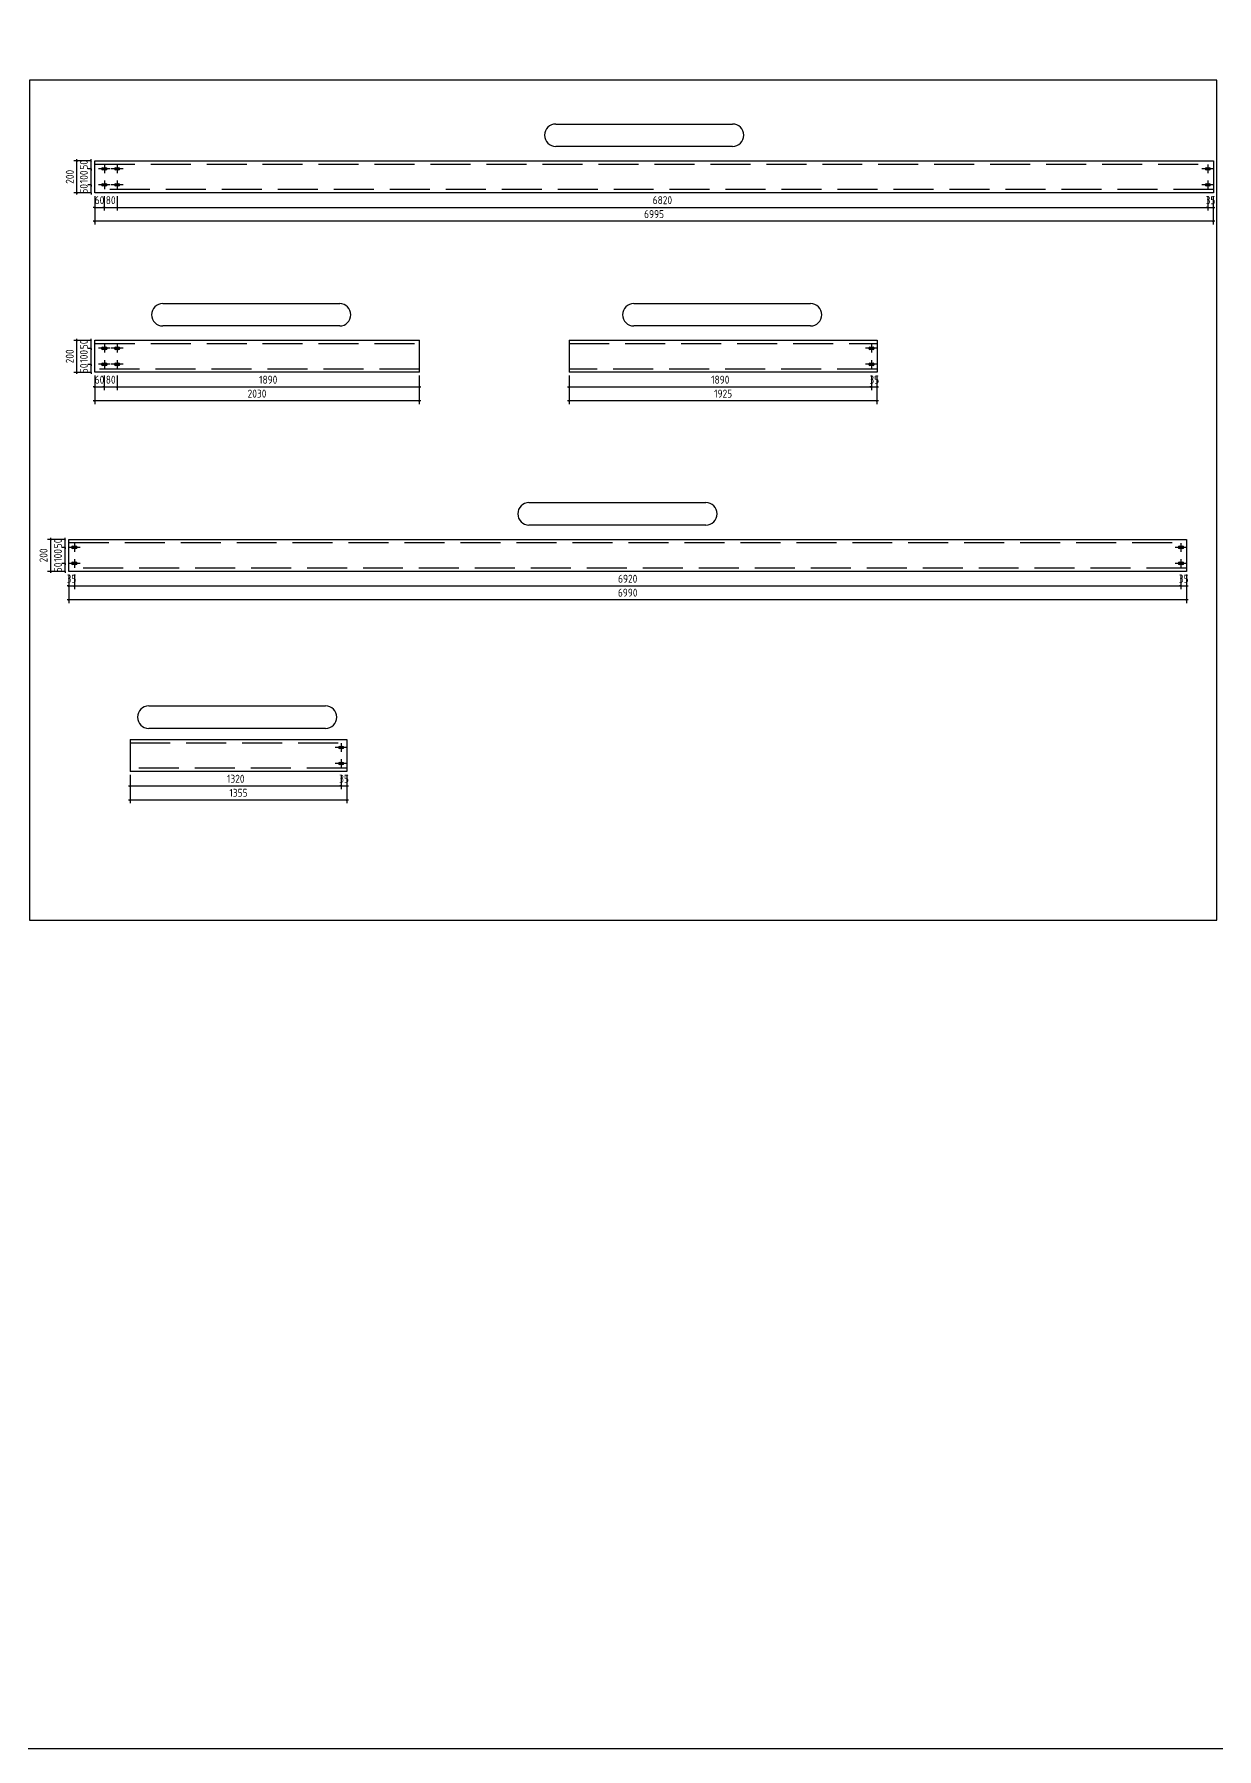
# Model space of a CAD drawing. Extents: x 102162 to 621267, y -39398 to 328893.
# Drawn here: x 391128 to 398523, y 86172 to 96887 of the extents above; entities that cross this region are included whole.
import ezdxf

# ---------------------------------------------------------------- set-up
doc = ezdxf.new("R2010")
doc.units = 0
doc.header["$LTSCALE"] = 1000
doc.header["$MEASUREMENT"] = 0
doc.linetypes.add('DASH', pattern=[0.35, 0.25, -0.1])
doc.styles.get("Standard").update_dxf_attribs({"font": 'gbenor.shx', "bigfont": 'gbcbig.shx'})
doc.dimstyles.get("Standard").update_dxf_attribs({"dimscale": 100, "dimtxt": 3.5, "dimasz": 1, "dimexe": 2.5, "dimexo": 3, "dimgap": 1.5, "dimtad": 1, "dimdec": 0, "dimzin": 0, "dimdsep": 46, "dimtxsty": 'Standard', "dimblk": 'ARCHTICK', "dimcen": 0.09, "dimadec": 0, "dimazin": 0, "dimtfac": 1, "dimtdec": 0, "dimtix": 1, "dimtmove": 2, "dimatfit": 3, "dimfxl": 1, "dimtolj": 1, "dimtzin": 0, "dimarcsym": 0})

# ---------------------------------------------------------------- blocks, each defined once
blk = doc.blocks.new('_ArchTick')
at = {"color": 0, "linetype": 'ByBlock', "const_width": 0.4}
blk.add_lwpolyline([(-0.5, -0.5), (0.5, 0.5)], dxfattribs=at)
blk = doc.blocks.new('*D9410')
at = {"color": 0, "lineweight": -2}
for p, q in [((391506, 95805), (391496, 95805)), ((391506, 95876), (391506, 95785)), ((391506, 95805), (391566, 95805)), ((391566, 95876), (391566, 95785)), ((391566, 95805), (391576, 95805))]:
    blk.add_line(p, q, dxfattribs=at)
at = {"layer": 'Defpoints', "color": 0}
for p in [(391506, 95896), (391566, 95896), (391566, 95805)]:
    blk.add_point(p, dxfattribs=at)
at = {"color": 0, "lineweight": -2, "xscale": 10, "yscale": 10, "zscale": 10}
blk.add_blockref('_ArchTick', (391506, 95805), dxfattribs=at)
at = {"color": 0, "lineweight": -2, "xscale": 10, "yscale": 10, "zscale": 10, "rotation": 180}
blk.add_blockref('_ArchTick', (391566, 95805), dxfattribs=at)
at = {"color": 0, "insert": (391536, 95850), "char_height": 50, "attachment_point": 5}
blk.add_mtext('\\A1;60', dxfattribs=at)
blk = doc.blocks.new('*D9256')
at = {"color": 0, "lineweight": -2}
for p, q in [((391636, 95805), (398476, 95805)), ((391646, 95876), (391646, 95785)), ((398466, 95876), (398466, 95785))]:
    blk.add_line(p, q, dxfattribs=at)
at = {"layer": 'Defpoints', "color": 0}
for p in [(391646, 95896), (398466, 95896), (398466, 95805)]:
    blk.add_point(p, dxfattribs=at)
at = {"color": 0, "lineweight": -2, "xscale": 10, "yscale": 10, "zscale": 10, "rotation": 180}
blk.add_blockref('_ArchTick', (391646, 95805), dxfattribs=at)
at = {"color": 0, "lineweight": -2, "xscale": 10, "yscale": 10, "zscale": 10}
blk.add_blockref('_ArchTick', (398466, 95805), dxfattribs=at)
at = {"color": 0, "insert": (395056, 95850), "char_height": 50, "attachment_point": 5}
blk.add_mtext('\\A1;6820', dxfattribs=at)
blk = doc.blocks.new('*D9411')
at = {"color": 0, "lineweight": -2}
for p, q in [((398466, 95805), (398456, 95805)), ((398466, 95876), (398466, 95785)), ((398466, 95805), (398501, 95805)), ((398501, 95876), (398501, 95785)), ((398501, 95805), (398511, 95805))]:
    blk.add_line(p, q, dxfattribs=at)
at = {"layer": 'Defpoints', "color": 0}
for p in [(398466, 95896), (398501, 95896), (398501, 95805)]:
    blk.add_point(p, dxfattribs=at)
at = {"color": 0, "lineweight": -2, "xscale": 10, "yscale": 10, "zscale": 10}
blk.add_blockref('_ArchTick', (398466, 95805), dxfattribs=at)
at = {"color": 0, "lineweight": -2, "xscale": 10, "yscale": 10, "zscale": 10, "rotation": 180}
blk.add_blockref('_ArchTick', (398501, 95805), dxfattribs=at)
at = {"color": 0, "insert": (398484, 95850), "char_height": 50, "attachment_point": 5}
blk.add_mtext('\\A1;35', dxfattribs=at)
blk = doc.blocks.new('*D9257')
at = {"color": 0, "lineweight": -2}
for p, q in [((391486, 95946), (391463, 95946)), ((391483, 95946), (391483, 95956)), ((391483, 95896), (391483, 95946)), ((391486, 95896), (391463, 95896)), ((391483, 95896), (391483, 95886))]:
    blk.add_line(p, q, dxfattribs=at)
at = {"layer": 'Defpoints', "color": 0}
for p in [(391483, 95946), (391506, 95946), (391506, 95896)]:
    blk.add_point(p, dxfattribs=at)
at = {"color": 0, "lineweight": -2, "xscale": 10, "yscale": 10, "zscale": 10}
for p, rotation in [((391483, 95946), 270), ((391483, 95896), 90)]:
    blk.add_blockref('_ArchTick', p, dxfattribs=dict(at, rotation=rotation))
at = {"color": 0, "insert": (391438, 95921), "char_height": 50, "attachment_point": 5, "rotation": 90}
blk.add_mtext('\\A1;50', dxfattribs=at)
blk = doc.blocks.new('*D9258')
at = {"color": 0, "lineweight": -2}
for p, q in [((391486, 96046), (391463, 96046)), ((391483, 96046), (391483, 96056)), ((391483, 95946), (391483, 96046)), ((391486, 95946), (391463, 95946)), ((391483, 95946), (391483, 95936))]:
    blk.add_line(p, q, dxfattribs=at)
at = {"layer": 'Defpoints', "color": 0}
for p in [(391483, 96046), (391506, 96046), (391506, 95946)]:
    blk.add_point(p, dxfattribs=at)
at = {"color": 0, "lineweight": -2, "xscale": 10, "yscale": 10, "zscale": 10}
for p, rotation in [((391483, 96046), 270), ((391483, 95946), 90)]:
    blk.add_blockref('_ArchTick', p, dxfattribs=dict(at, rotation=rotation))
at = {"color": 0, "insert": (391438, 95996), "char_height": 50, "attachment_point": 5, "rotation": 90}
blk.add_mtext('\\A1;100', dxfattribs=at)
blk = doc.blocks.new('*D9412')
at = {"color": 0, "lineweight": -2}
for p, q in [((391486, 96096), (391463, 96096)), ((391486, 96046), (391463, 96046)), ((391483, 96096), (391483, 96106)), ((391483, 96046), (391483, 96096)), ((391483, 96046), (391483, 96036))]:
    blk.add_line(p, q, dxfattribs=at)
at = {"layer": 'Defpoints', "color": 0}
for p in [(391483, 96096), (391506, 96096), (391506, 96046)]:
    blk.add_point(p, dxfattribs=at)
at = {"color": 0, "lineweight": -2, "xscale": 10, "yscale": 10, "zscale": 10}
for p, rotation in [((391483, 96096), 270), ((391483, 96046), 90)]:
    blk.add_blockref('_ArchTick', p, dxfattribs=dict(at, rotation=rotation))
at = {"color": 0, "insert": (391438, 96071), "char_height": 50, "attachment_point": 5, "rotation": 90}
blk.add_mtext('\\A1;50', dxfattribs=at)
blk = doc.blocks.new('*D9413')
at = {"color": 0, "lineweight": -2}
for p, q in [((391486, 96096), (391375, 96096)), ((391395, 95886), (391395, 96106)), ((391486, 95896), (391375, 95896))]:
    blk.add_line(p, q, dxfattribs=at)
at = {"layer": 'Defpoints', "color": 0}
for p in [(391395, 96096), (391506, 96096), (391506, 95896)]:
    blk.add_point(p, dxfattribs=at)
at = {"color": 0, "lineweight": -2, "xscale": 10, "yscale": 10, "zscale": 10}
for p, rotation in [((391395, 96096), 90), ((391395, 95896), 270)]:
    blk.add_blockref('_ArchTick', p, dxfattribs=dict(at, rotation=rotation))
at = {"color": 0, "insert": (391350, 95996), "char_height": 50, "attachment_point": 5, "rotation": 90}
blk.add_mtext('\\A1;200', dxfattribs=at)
blk = doc.blocks.new('*D9414')
at = {"color": 0, "lineweight": -2}
for p, q in [((391506, 95876), (391506, 95698)), ((398501, 95876), (398501, 95698)), ((398511, 95718), (391496, 95718))]:
    blk.add_line(p, q, dxfattribs=at)
at = {"layer": 'Defpoints', "color": 0}
for p in [(391506, 95896), (398501, 95896), (391506, 95718)]:
    blk.add_point(p, dxfattribs=at)
at = {"color": 0, "lineweight": -2, "xscale": 10, "yscale": 10, "zscale": 10, "rotation": 180}
blk.add_blockref('_ArchTick', (391506, 95718), dxfattribs=at)
at = {"color": 0, "lineweight": -2, "xscale": 10, "yscale": 10, "zscale": 10}
blk.add_blockref('_ArchTick', (398501, 95718), dxfattribs=at)
at = {"color": 0, "insert": (395004, 95763), "char_height": 50, "attachment_point": 5}
blk.add_mtext('\\A1;6995', dxfattribs=at)
blk = doc.blocks.new('*D9259')
at = {"color": 0, "lineweight": -2}
for p, q in [((391566, 95805), (391556, 95805)), ((391566, 95876), (391566, 95785)), ((391566, 95805), (391646, 95805)), ((391646, 95876), (391646, 95785)), ((391646, 95805), (391656, 95805))]:
    blk.add_line(p, q, dxfattribs=at)
at = {"layer": 'Defpoints', "color": 0}
for p in [(391566, 95896), (391646, 95896), (391646, 95805)]:
    blk.add_point(p, dxfattribs=at)
at = {"color": 0, "lineweight": -2, "xscale": 10, "yscale": 10, "zscale": 10}
blk.add_blockref('_ArchTick', (391566, 95805), dxfattribs=at)
at = {"color": 0, "lineweight": -2, "xscale": 10, "yscale": 10, "zscale": 10, "rotation": 180}
blk.add_blockref('_ArchTick', (391646, 95805), dxfattribs=at)
at = {"color": 0, "insert": (391606, 95850), "char_height": 50, "attachment_point": 5}
blk.add_mtext('\\A1;80', dxfattribs=at)
blk = doc.blocks.new('*D9415')
at = {"color": 0, "lineweight": -2}
for p, q in [((391506, 94754), (391506, 94663)), ((391566, 94754), (391566, 94663)), ((391506, 94683), (391496, 94683)), ((391506, 94683), (391566, 94683)), ((391566, 94683), (391576, 94683))]:
    blk.add_line(p, q, dxfattribs=at)
at = {"layer": 'Defpoints', "color": 0}
for p in [(391506, 94774), (391566, 94774), (391566, 94683)]:
    blk.add_point(p, dxfattribs=at)
at = {"color": 0, "lineweight": -2, "xscale": 10, "yscale": 10, "zscale": 10}
blk.add_blockref('_ArchTick', (391506, 94683), dxfattribs=at)
at = {"color": 0, "lineweight": -2, "xscale": 10, "yscale": 10, "zscale": 10, "rotation": 180}
blk.add_blockref('_ArchTick', (391566, 94683), dxfattribs=at)
at = {"color": 0, "insert": (391536, 94728), "char_height": 50, "attachment_point": 5}
blk.add_mtext('\\A1;60', dxfattribs=at)
blk = doc.blocks.new('*D9260')
at = {"color": 0, "lineweight": -2}
for p, q in [((391646, 94754), (391646, 94663)), ((393536, 94754), (393536, 94663)), ((391636, 94683), (393546, 94683))]:
    blk.add_line(p, q, dxfattribs=at)
at = {"layer": 'Defpoints', "color": 0}
for p in [(391646, 94774), (393536, 94774), (393536, 94683)]:
    blk.add_point(p, dxfattribs=at)
at = {"color": 0, "lineweight": -2, "xscale": 10, "yscale": 10, "zscale": 10, "rotation": 180}
blk.add_blockref('_ArchTick', (391646, 94683), dxfattribs=at)
at = {"color": 0, "lineweight": -2, "xscale": 10, "yscale": 10, "zscale": 10}
blk.add_blockref('_ArchTick', (393536, 94683), dxfattribs=at)
at = {"color": 0, "insert": (392591, 94728), "char_height": 50, "attachment_point": 5}
blk.add_mtext('\\A1;1890', dxfattribs=at)
blk = doc.blocks.new('*D9261')
at = {"color": 0, "lineweight": -2}
for p, q in [((391483, 94824), (391483, 94834)), ((391486, 94824), (391463, 94824)), ((391486, 94774), (391463, 94774)), ((391483, 94774), (391483, 94824)), ((391483, 94774), (391483, 94764))]:
    blk.add_line(p, q, dxfattribs=at)
at = {"layer": 'Defpoints', "color": 0}
for p in [(391483, 94824), (391506, 94824), (391506, 94774)]:
    blk.add_point(p, dxfattribs=at)
at = {"color": 0, "lineweight": -2, "xscale": 10, "yscale": 10, "zscale": 10}
for p, rotation in [((391483, 94824), 270), ((391483, 94774), 90)]:
    blk.add_blockref('_ArchTick', p, dxfattribs=dict(at, rotation=rotation))
at = {"color": 0, "insert": (391438, 94799), "char_height": 50, "attachment_point": 5, "rotation": 90}
blk.add_mtext('\\A1;50', dxfattribs=at)
blk = doc.blocks.new('*D9262')
at = {"color": 0, "lineweight": -2}
for p, q in [((391483, 94924), (391483, 94934)), ((391486, 94924), (391463, 94924)), ((391483, 94824), (391483, 94924)), ((391486, 94824), (391463, 94824)), ((391483, 94824), (391483, 94814))]:
    blk.add_line(p, q, dxfattribs=at)
at = {"layer": 'Defpoints', "color": 0}
for p in [(391483, 94924), (391506, 94924), (391506, 94824)]:
    blk.add_point(p, dxfattribs=at)
at = {"color": 0, "lineweight": -2, "xscale": 10, "yscale": 10, "zscale": 10}
for p, rotation in [((391483, 94924), 270), ((391483, 94824), 90)]:
    blk.add_blockref('_ArchTick', p, dxfattribs=dict(at, rotation=rotation))
at = {"color": 0, "insert": (391438, 94874), "char_height": 50, "attachment_point": 5, "rotation": 90}
blk.add_mtext('\\A1;100', dxfattribs=at)
blk = doc.blocks.new('*D9416')
at = {"color": 0, "lineweight": -2}
for p, q in [((391486, 94974), (391463, 94974)), ((391483, 94974), (391483, 94984)), ((391483, 94924), (391483, 94974)), ((391486, 94924), (391463, 94924)), ((391483, 94924), (391483, 94914))]:
    blk.add_line(p, q, dxfattribs=at)
at = {"layer": 'Defpoints', "color": 0}
for p in [(391483, 94974), (391506, 94974), (391506, 94924)]:
    blk.add_point(p, dxfattribs=at)
at = {"color": 0, "lineweight": -2, "xscale": 10, "yscale": 10, "zscale": 10}
for p, rotation in [((391483, 94974), 270), ((391483, 94924), 90)]:
    blk.add_blockref('_ArchTick', p, dxfattribs=dict(at, rotation=rotation))
at = {"color": 0, "insert": (391438, 94949), "char_height": 50, "attachment_point": 5, "rotation": 90}
blk.add_mtext('\\A1;50', dxfattribs=at)
blk = doc.blocks.new('*D9417')
at = {"color": 0, "lineweight": -2}
for p, q in [((391486, 94974), (391375, 94974)), ((391395, 94764), (391395, 94984)), ((391486, 94774), (391375, 94774))]:
    blk.add_line(p, q, dxfattribs=at)
at = {"layer": 'Defpoints', "color": 0}
for p in [(391395, 94974), (391506, 94974), (391506, 94774)]:
    blk.add_point(p, dxfattribs=at)
at = {"color": 0, "lineweight": -2, "xscale": 10, "yscale": 10, "zscale": 10}
for p, rotation in [((391395, 94974), 90), ((391395, 94774), 270)]:
    blk.add_blockref('_ArchTick', p, dxfattribs=dict(at, rotation=rotation))
at = {"color": 0, "insert": (391350, 94874), "char_height": 50, "attachment_point": 5, "rotation": 90}
blk.add_mtext('\\A1;200', dxfattribs=at)
blk = doc.blocks.new('*D9263')
at = {"color": 0, "lineweight": -2}
for p, q in [((391506, 94754), (391506, 94576)), ((393536, 94754), (393536, 94576)), ((393546, 94596), (391496, 94596))]:
    blk.add_line(p, q, dxfattribs=at)
at = {"layer": 'Defpoints', "color": 0}
for p in [(391506, 94774), (393536, 94774), (391506, 94596)]:
    blk.add_point(p, dxfattribs=at)
at = {"color": 0, "lineweight": -2, "xscale": 10, "yscale": 10, "zscale": 10, "rotation": 180}
blk.add_blockref('_ArchTick', (391506, 94596), dxfattribs=at)
at = {"color": 0, "lineweight": -2, "xscale": 10, "yscale": 10, "zscale": 10}
blk.add_blockref('_ArchTick', (393536, 94596), dxfattribs=at)
at = {"color": 0, "insert": (392521, 94641), "char_height": 50, "attachment_point": 5}
blk.add_mtext('\\A1;2030', dxfattribs=at)
blk = doc.blocks.new('*D9264')
at = {"color": 0, "lineweight": -2}
for p, q in [((391566, 94754), (391566, 94663)), ((391646, 94754), (391646, 94663)), ((391566, 94683), (391556, 94683)), ((391566, 94683), (391646, 94683)), ((391646, 94683), (391656, 94683))]:
    blk.add_line(p, q, dxfattribs=at)
at = {"layer": 'Defpoints', "color": 0}
for p in [(391566, 94774), (391646, 94774), (391646, 94683)]:
    blk.add_point(p, dxfattribs=at)
at = {"color": 0, "lineweight": -2, "xscale": 10, "yscale": 10, "zscale": 10}
blk.add_blockref('_ArchTick', (391566, 94683), dxfattribs=at)
at = {"color": 0, "lineweight": -2, "xscale": 10, "yscale": 10, "zscale": 10, "rotation": 180}
blk.add_blockref('_ArchTick', (391646, 94683), dxfattribs=at)
at = {"color": 0, "insert": (391606, 94728), "char_height": 50, "attachment_point": 5}
blk.add_mtext('\\A1;80', dxfattribs=at)
blk = doc.blocks.new('*D9418')
at = {"color": 0, "lineweight": -2}
for p, q in [((396363, 94754), (396363, 94663)), ((396398, 94754), (396398, 94663)), ((396363, 94683), (396353, 94683)), ((396363, 94683), (396398, 94683)), ((396398, 94683), (396408, 94683))]:
    blk.add_line(p, q, dxfattribs=at)
at = {"layer": 'Defpoints', "color": 0}
for p in [(396363, 94774), (396398, 94774), (396398, 94683)]:
    blk.add_point(p, dxfattribs=at)
at = {"color": 0, "lineweight": -2, "xscale": 10, "yscale": 10, "zscale": 10}
blk.add_blockref('_ArchTick', (396363, 94683), dxfattribs=at)
at = {"color": 0, "lineweight": -2, "xscale": 10, "yscale": 10, "zscale": 10, "rotation": 180}
blk.add_blockref('_ArchTick', (396398, 94683), dxfattribs=at)
at = {"color": 0, "insert": (396381, 94728), "char_height": 50, "attachment_point": 5}
blk.add_mtext('\\A1;35', dxfattribs=at)
blk = doc.blocks.new('*D9265')
at = {"color": 0, "lineweight": -2}
for p, q in [((394473, 94754), (394473, 94663)), ((396363, 94754), (396363, 94663)), ((394463, 94683), (396373, 94683))]:
    blk.add_line(p, q, dxfattribs=at)
at = {"layer": 'Defpoints', "color": 0}
for p in [(394473, 94774), (396363, 94774), (396363, 94683)]:
    blk.add_point(p, dxfattribs=at)
at = {"color": 0, "lineweight": -2, "xscale": 10, "yscale": 10, "zscale": 10, "rotation": 180}
blk.add_blockref('_ArchTick', (394473, 94683), dxfattribs=at)
at = {"color": 0, "lineweight": -2, "xscale": 10, "yscale": 10, "zscale": 10}
blk.add_blockref('_ArchTick', (396363, 94683), dxfattribs=at)
at = {"color": 0, "insert": (395418, 94728), "char_height": 50, "attachment_point": 5}
blk.add_mtext('\\A1;1890', dxfattribs=at)
blk = doc.blocks.new('*D9266')
at = {"color": 0, "lineweight": -2}
for p, q in [((394473, 94754), (394473, 94576)), ((396398, 94754), (396398, 94576)), ((396408, 94596), (394463, 94596))]:
    blk.add_line(p, q, dxfattribs=at)
at = {"layer": 'Defpoints', "color": 0}
for p in [(394473, 94774), (396398, 94774), (394473, 94596)]:
    blk.add_point(p, dxfattribs=at)
at = {"color": 0, "lineweight": -2, "xscale": 10, "yscale": 10, "zscale": 10, "rotation": 180}
blk.add_blockref('_ArchTick', (394473, 94596), dxfattribs=at)
at = {"color": 0, "lineweight": -2, "xscale": 10, "yscale": 10, "zscale": 10}
blk.add_blockref('_ArchTick', (396398, 94596), dxfattribs=at)
at = {"color": 0, "insert": (395436, 94641), "char_height": 50, "attachment_point": 5}
blk.add_mtext('\\A1;1925', dxfattribs=at)
blk = doc.blocks.new('*D9419')
at = {"color": 0, "lineweight": -2}
for p, q in [((391344, 93439), (391334, 93439)), ((391344, 93510), (391344, 93419)), ((391344, 93439), (391379, 93439)), ((391379, 93510), (391379, 93419)), ((391379, 93439), (391389, 93439))]:
    blk.add_line(p, q, dxfattribs=at)
at = {"layer": 'Defpoints', "color": 0}
for p in [(391344, 93530), (391379, 93530), (391379, 93439)]:
    blk.add_point(p, dxfattribs=at)
at = {"color": 0, "lineweight": -2, "xscale": 10, "yscale": 10, "zscale": 10}
blk.add_blockref('_ArchTick', (391344, 93439), dxfattribs=at)
at = {"color": 0, "lineweight": -2, "xscale": 10, "yscale": 10, "zscale": 10, "rotation": 180}
blk.add_blockref('_ArchTick', (391379, 93439), dxfattribs=at)
at = {"color": 0, "insert": (391361, 93484), "char_height": 50, "attachment_point": 5}
blk.add_mtext('\\A1;35', dxfattribs=at)
blk = doc.blocks.new('*D9267')
at = {"color": 0, "lineweight": -2}
for p, q in [((391369, 93439), (398309, 93439)), ((391379, 93510), (391379, 93419)), ((398299, 93510), (398299, 93419))]:
    blk.add_line(p, q, dxfattribs=at)
at = {"layer": 'Defpoints', "color": 0}
for p in [(391379, 93530), (398299, 93530), (398299, 93439)]:
    blk.add_point(p, dxfattribs=at)
at = {"color": 0, "lineweight": -2, "xscale": 10, "yscale": 10, "zscale": 10, "rotation": 180}
blk.add_blockref('_ArchTick', (391379, 93439), dxfattribs=at)
at = {"color": 0, "lineweight": -2, "xscale": 10, "yscale": 10, "zscale": 10}
blk.add_blockref('_ArchTick', (398299, 93439), dxfattribs=at)
at = {"color": 0, "insert": (394839, 93484), "char_height": 50, "attachment_point": 5}
blk.add_mtext('\\A1;6920', dxfattribs=at)
blk = doc.blocks.new('*D9420')
at = {"color": 0, "lineweight": -2}
for p, q in [((398299, 93439), (398289, 93439)), ((398299, 93510), (398299, 93419)), ((398299, 93439), (398334, 93439)), ((398334, 93510), (398334, 93419)), ((398334, 93439), (398344, 93439))]:
    blk.add_line(p, q, dxfattribs=at)
at = {"layer": 'Defpoints', "color": 0}
for p in [(398299, 93530), (398334, 93530), (398334, 93439)]:
    blk.add_point(p, dxfattribs=at)
at = {"color": 0, "lineweight": -2, "xscale": 10, "yscale": 10, "zscale": 10}
blk.add_blockref('_ArchTick', (398299, 93439), dxfattribs=at)
at = {"color": 0, "lineweight": -2, "xscale": 10, "yscale": 10, "zscale": 10, "rotation": 180}
blk.add_blockref('_ArchTick', (398334, 93439), dxfattribs=at)
at = {"color": 0, "insert": (398316, 93484), "char_height": 50, "attachment_point": 5}
blk.add_mtext('\\A1;35', dxfattribs=at)
blk = doc.blocks.new('*D9268')
at = {"color": 0, "lineweight": -2}
for p, q in [((391324, 93580), (391301, 93580)), ((391321, 93580), (391321, 93590)), ((391321, 93530), (391321, 93580)), ((391324, 93530), (391301, 93530)), ((391321, 93530), (391321, 93520))]:
    blk.add_line(p, q, dxfattribs=at)
at = {"layer": 'Defpoints', "color": 0}
for p in [(391321, 93580), (391344, 93580), (391344, 93530)]:
    blk.add_point(p, dxfattribs=at)
at = {"color": 0, "lineweight": -2, "xscale": 10, "yscale": 10, "zscale": 10}
for p, rotation in [((391321, 93580), 270), ((391321, 93530), 90)]:
    blk.add_blockref('_ArchTick', p, dxfattribs=dict(at, rotation=rotation))
at = {"color": 0, "insert": (391276, 93555), "char_height": 50, "attachment_point": 5, "rotation": 90}
blk.add_mtext('\\A1;50', dxfattribs=at)
blk = doc.blocks.new('*D9269')
at = {"color": 0, "lineweight": -2}
for p, q in [((391324, 93680), (391301, 93680)), ((391321, 93680), (391321, 93690)), ((391321, 93580), (391321, 93680)), ((391324, 93580), (391301, 93580)), ((391321, 93580), (391321, 93570))]:
    blk.add_line(p, q, dxfattribs=at)
at = {"layer": 'Defpoints', "color": 0}
for p in [(391321, 93680), (391344, 93680), (391344, 93580)]:
    blk.add_point(p, dxfattribs=at)
at = {"color": 0, "lineweight": -2, "xscale": 10, "yscale": 10, "zscale": 10}
for p, rotation in [((391321, 93680), 270), ((391321, 93580), 90)]:
    blk.add_blockref('_ArchTick', p, dxfattribs=dict(at, rotation=rotation))
at = {"color": 0, "insert": (391276, 93630), "char_height": 50, "attachment_point": 5, "rotation": 90}
blk.add_mtext('\\A1;100', dxfattribs=at)
blk = doc.blocks.new('*D9421')
at = {"color": 0, "lineweight": -2}
for p, q in [((391324, 93730), (391301, 93730)), ((391324, 93680), (391301, 93680)), ((391321, 93730), (391321, 93740)), ((391321, 93680), (391321, 93730)), ((391321, 93680), (391321, 93670))]:
    blk.add_line(p, q, dxfattribs=at)
at = {"layer": 'Defpoints', "color": 0}
for p in [(391321, 93730), (391344, 93730), (391344, 93680)]:
    blk.add_point(p, dxfattribs=at)
at = {"color": 0, "lineweight": -2, "xscale": 10, "yscale": 10, "zscale": 10}
for p, rotation in [((391321, 93730), 270), ((391321, 93680), 90)]:
    blk.add_blockref('_ArchTick', p, dxfattribs=dict(at, rotation=rotation))
at = {"color": 0, "insert": (391276, 93705), "char_height": 50, "attachment_point": 5, "rotation": 90}
blk.add_mtext('\\A1;50', dxfattribs=at)
blk = doc.blocks.new('*D9422')
at = {"color": 0, "lineweight": -2}
for p, q in [((391344, 93510), (391344, 93332)), ((398334, 93510), (398334, 93332)), ((398344, 93352), (391334, 93352))]:
    blk.add_line(p, q, dxfattribs=at)
at = {"layer": 'Defpoints', "color": 0}
for p in [(391344, 93530), (398334, 93530), (391344, 93352)]:
    blk.add_point(p, dxfattribs=at)
at = {"color": 0, "lineweight": -2, "xscale": 10, "yscale": 10, "zscale": 10, "rotation": 180}
blk.add_blockref('_ArchTick', (391344, 93352), dxfattribs=at)
at = {"color": 0, "lineweight": -2, "xscale": 10, "yscale": 10, "zscale": 10}
blk.add_blockref('_ArchTick', (398334, 93352), dxfattribs=at)
at = {"color": 0, "insert": (394839, 93397), "char_height": 50, "attachment_point": 5}
blk.add_mtext('\\A1;6990', dxfattribs=at)
blk = doc.blocks.new('*D9423')
at = {"color": 0, "lineweight": -2}
for p, q in [((391324, 93730), (391211, 93730)), ((391231, 93520), (391231, 93740)), ((391324, 93530), (391211, 93530))]:
    blk.add_line(p, q, dxfattribs=at)
at = {"layer": 'Defpoints', "color": 0}
for p in [(391231, 93730), (391344, 93730), (391344, 93530)]:
    blk.add_point(p, dxfattribs=at)
at = {"color": 0, "lineweight": -2, "xscale": 10, "yscale": 10, "zscale": 10}
for p, rotation in [((391231, 93730), 90), ((391231, 93530), 270)]:
    blk.add_blockref('_ArchTick', p, dxfattribs=dict(at, rotation=rotation))
at = {"color": 0, "insert": (391186, 93630), "char_height": 50, "attachment_point": 5, "rotation": 90}
blk.add_mtext('\\A1;200', dxfattribs=at)
blk = doc.blocks.new('*D9424')
at = {"color": 0, "lineweight": -2}
for p, q in [((393048, 92259), (393048, 92169)), ((393083, 92259), (393083, 92169)), ((393048, 92189), (393038, 92189)), ((393048, 92189), (393083, 92189)), ((393083, 92189), (393093, 92189))]:
    blk.add_line(p, q, dxfattribs=at)
at = {"layer": 'Defpoints', "color": 0}
for p in [(393048, 92279), (393083, 92279), (393083, 92189)]:
    blk.add_point(p, dxfattribs=at)
at = {"color": 0, "lineweight": -2, "xscale": 10, "yscale": 10, "zscale": 10}
blk.add_blockref('_ArchTick', (393048, 92189), dxfattribs=at)
at = {"color": 0, "lineweight": -2, "xscale": 10, "yscale": 10, "zscale": 10, "rotation": 180}
blk.add_blockref('_ArchTick', (393083, 92189), dxfattribs=at)
at = {"color": 0, "insert": (393065, 92234), "char_height": 50, "attachment_point": 5}
blk.add_mtext('\\A1;35', dxfattribs=at)
blk = doc.blocks.new('*D9270')
at = {"color": 0, "lineweight": -2}
for p, q in [((391728, 92259), (391728, 92169)), ((393048, 92259), (393048, 92169)), ((391718, 92189), (393058, 92189))]:
    blk.add_line(p, q, dxfattribs=at)
at = {"layer": 'Defpoints', "color": 0}
for p in [(391728, 92279), (393048, 92279), (393048, 92189)]:
    blk.add_point(p, dxfattribs=at)
at = {"color": 0, "lineweight": -2, "xscale": 10, "yscale": 10, "zscale": 10, "rotation": 180}
blk.add_blockref('_ArchTick', (391728, 92189), dxfattribs=at)
at = {"color": 0, "lineweight": -2, "xscale": 10, "yscale": 10, "zscale": 10}
blk.add_blockref('_ArchTick', (393048, 92189), dxfattribs=at)
at = {"color": 0, "insert": (392388, 92234), "char_height": 50, "attachment_point": 5}
blk.add_mtext('\\A1;1320', dxfattribs=at)
blk = doc.blocks.new('*D9271')
at = {"color": 0, "lineweight": -2}
for p, q in [((391728, 92259), (391728, 92081)), ((393083, 92259), (393083, 92081)), ((393093, 92101), (391718, 92101))]:
    blk.add_line(p, q, dxfattribs=at)
at = {"layer": 'Defpoints', "color": 0}
for p in [(391728, 92279), (393083, 92279), (391728, 92101)]:
    blk.add_point(p, dxfattribs=at)
at = {"color": 0, "lineweight": -2, "xscale": 10, "yscale": 10, "zscale": 10, "rotation": 180}
blk.add_blockref('_ArchTick', (391728, 92101), dxfattribs=at)
at = {"color": 0, "lineweight": -2, "xscale": 10, "yscale": 10, "zscale": 10}
blk.add_blockref('_ArchTick', (393083, 92101), dxfattribs=at)
at = {"color": 0, "insert": (392405, 92146), "char_height": 50, "attachment_point": 5}
blk.add_mtext('\\A1;1355', dxfattribs=at)

msp = doc.modelspace()

# ---------------------------------------------------------------- linework, layer by layer
for p, q in [((394389.1, 96325.9), (395495.1, 96325.9)), ((395495.1, 96185.9), (394389.1, 96185.9)), ((391506.3, 96096), (398501.3, 96096)), ((391506.3, 95896), (391506.3, 96096)), ((391603.3, 96046), (391529.3, 96046)), ((391556.3, 96053), (391576.3, 96053)), ((391566.3, 96046), (391556.3, 96046)), ((391576.3, 96039), (391556.3, 96039)), ((391566.3, 96073), (391566.3, 96019)), ((391683.3, 96046), (391609.3, 96046)), ((391636.3, 96053), (391656.3, 96053)), ((391646.3, 96046), (391636.3, 96046)), ((391656.3, 96039), (391636.3, 96039)), ((391646.3, 96073), (391646.3, 96019)), ((398503.3, 96046), (398429.3, 96046)), ((398456.3, 96053), (398476.3, 96053)), ((398466.3, 96046), (398456.3, 96046)), ((398476.3, 96039), (398456.3, 96039)), ((398466.3, 96073), (398466.3, 96019)), ((398501.3, 96096), (398501.3, 95896)), ((391603.3, 95946), (391529.3, 95946)), ((391556.3, 95953), (391576.3, 95953)), ((391566.3, 95946), (391556.3, 95946)), ((391576.3, 95939), (391556.3, 95939)), ((391566.3, 95973), (391566.3, 95919)), ((391683.3, 95946), (391609.3, 95946)), ((391636.3, 95953), (391656.3, 95953)), ((391646.3, 95946), (391636.3, 95946)), ((391656.3, 95939), (391636.3, 95939)), ((391646.3, 95973), (391646.3, 95919)), ((398503.3, 95946), (398429.3, 95946)), ((398456.3, 95953), (398476.3, 95953)), ((398466.3, 95946), (398456.3, 95946)), ((398476.3, 95939), (398456.3, 95939)), ((398466.3, 95973), (398466.3, 95919)), ((398501.3, 95896), (391506.3, 95896)), ((391931.9, 95204), (393037.9, 95204)), ((394876.8, 95204), (395982.8, 95204)), ((393037.9, 95064), (391931.9, 95064)), ((395982.8, 95064), (394876.8, 95064)), ((391506.3, 94974.1), (393536.3, 94974.1)), ((391506.3, 94774.1), (391506.3, 94974.1)), ((391566.3, 94951.1), (391566.3, 94897.1)), ((391646.3, 94951.1), (391646.3, 94897.1)), ((393536.3, 94774.1), (393536.3, 94974.1)), ((394473.1, 94974.1), (396398.1, 94974.1)), ((394473.1, 94974.1), (394473.1, 94774.1)), ((396363.1, 94951.1), (396363.1, 94897.1)), ((396398.1, 94974.1), (396398.1, 94774.1)), ((391603.3, 94924.1), (391529.3, 94924.1)), ((391556.3, 94931.1), (391576.3, 94931.1)), ((391566.3, 94924.1), (391556.3, 94924.1)), ((391576.3, 94917.1), (391556.3, 94917.1)), ((391556.3, 94831.1), (391576.3, 94831.1)), ((391566.3, 94851.1), (391566.3, 94797.1)), ((391683.3, 94924.1), (391609.3, 94924.1)), ((391636.3, 94931.1), (391656.3, 94931.1)), ((391646.3, 94924.1), (391636.3, 94924.1)), ((391656.3, 94917.1), (391636.3, 94917.1)), ((391636.3, 94831.1), (391656.3, 94831.1)), ((391646.3, 94851.1), (391646.3, 94797.1)), ((396400.1, 94924.1), (396326.1, 94924.1)), ((396353.1, 94931.1), (396373.1, 94931.1)), ((396363.1, 94924.1), (396353.1, 94924.1)), ((396373.1, 94917.1), (396353.1, 94917.1)), ((396353.1, 94831.1), (396373.1, 94831.1)), ((396363.1, 94851.1), (396363.1, 94797.1)), ((393536.3, 94774.1), (391506.3, 94774.1)), ((391603.3, 94824.1), (391529.3, 94824.1)), ((391566.3, 94824.1), (391556.3, 94824.1)), ((391576.3, 94817.1), (391556.3, 94817.1)), ((391683.3, 94824.1), (391609.3, 94824.1)), ((391646.3, 94824.1), (391636.3, 94824.1)), ((391656.3, 94817.1), (391636.3, 94817.1)), ((396398.1, 94774.1), (394473.1, 94774.1)), ((396400.1, 94824.1), (396326.1, 94824.1)), ((396363.1, 94824.1), (396353.1, 94824.1)), ((396373.1, 94817.1), (396353.1, 94817.1)), ((394221.7, 93959.5), (395327.7, 93959.5)), ((395327.7, 93819.5), (394221.7, 93819.5)), ((391415.8, 93679.6), (391341.8, 93679.6)), ((391343.8, 93729.6), (398333.8, 93729.6)), ((391343.8, 93529.6), (391343.8, 93729.6)), ((391368.8, 93686.6), (391388.8, 93686.6)), ((391378.8, 93679.6), (391368.8, 93679.6)), ((391388.8, 93672.6), (391368.8, 93672.6)), ((391378.8, 93706.6), (391378.8, 93652.6)), ((398335.8, 93679.6), (398261.8, 93679.6)), ((398288.8, 93686.6), (398308.8, 93686.6)), ((398298.8, 93679.6), (398288.8, 93679.6)), ((398308.8, 93672.6), (398288.8, 93672.6)), ((398298.8, 93706.6), (398298.8, 93652.6)), ((398333.8, 93729.6), (398333.8, 93529.6)), ((391415.8, 93579.6), (391341.8, 93579.6)), ((391368.8, 93586.6), (391388.8, 93586.6)), ((391378.8, 93579.6), (391368.8, 93579.6)), ((391388.8, 93572.6), (391368.8, 93572.6)), ((391378.8, 93606.6), (391378.8, 93552.6)), ((398335.8, 93579.6), (398261.8, 93579.6)), ((398288.8, 93586.6), (398308.8, 93586.6)), ((398298.8, 93579.6), (398288.8, 93579.6)), ((398308.8, 93572.6), (398288.8, 93572.6)), ((398298.8, 93606.6), (398298.8, 93552.6)), ((398333.8, 93529.6), (391343.8, 93529.6)), ((391843.5, 92688.7), (392949.5, 92688.7)), ((391727.6, 92479.5), (393082.6, 92479.5)), ((391727.6, 92479.5), (391727.6, 92279.5)), ((392949.5, 92548.7), (391843.5, 92548.7)), ((393082.6, 92479.5), (393082.6, 92279.5)), ((393084.6, 92429.5), (393010.6, 92429.5)), ((393037.6, 92436.5), (393057.6, 92436.5)), ((393047.6, 92429.5), (393037.6, 92429.5)), ((393057.6, 92422.5), (393037.6, 92422.5)), ((393047.6, 92456.5), (393047.6, 92402.5)), ((393082.6, 92279.5), (391727.6, 92279.5)), ((393084.6, 92329.5), (393010.6, 92329.5)), ((393037.6, 92336.5), (393057.6, 92336.5)), ((393047.6, 92329.5), (393037.6, 92329.5)), ((393057.6, 92322.5), (393037.6, 92322.5)), ((393047.6, 92356.5), (393047.6, 92302.5))]:
    msp.add_line(p, q)
at = {"linetype": 'DASH'}
for p, q in [((391506.3, 96076), (398501.3, 96076)), ((398501.3, 95916), (391506.3, 95916)), ((391506.3, 94954.1), (393536.3, 94954.1)), ((394473.1, 94954.1), (396398.1, 94954.1)), ((393536.3, 94794.1), (391506.3, 94794.1)), ((396398.1, 94794.1), (394473.1, 94794.1)), ((391343.8, 93709.6), (398333.8, 93709.6)), ((398333.8, 93549.6), (391343.8, 93549.6)), ((391727.6, 92459.5), (393082.6, 92459.5)), ((393082.6, 92299.5), (391727.6, 92299.5))]:
    msp.add_line(p, q, dxfattribs=at)
for points in [[(369461.7, 107601.7), (444332.8, 107601.7), (444332.8, 86171.9), (369461.7, 86171.9)], [(398523.4, 96599.7), (391098.4, 96599.7), (391098.4, 91349.7), (398523.4, 91349.7)]]:
    msp.add_lwpolyline(points, close=True)
for centre, radius, start, end in [((394389.1, 96255.9), 70, 90, 270), ((395495.1, 96255.9), 70, 270, 90), ((391556.3, 96046), 7, 90, 270), ((391576.3, 96046), 7, 270, 90), ((391636.3, 96046), 7, 90, 270), ((391656.3, 96046), 7, 270, 90), ((398456.3, 96046), 7, 90, 270), ((398476.3, 96046), 7, 270, 90), ((391556.3, 95946), 7, 90, 270), ((391576.3, 95946), 7, 270, 90), ((391636.3, 95946), 7, 90, 270), ((391656.3, 95946), 7, 270, 90), ((398456.3, 95946), 7, 90, 270), ((398476.3, 95946), 7, 270, 90), ((391931.9, 95134), 70, 90, 270), ((393037.9, 95134), 70, 270, 90), ((394876.8, 95134), 70, 90, 270), ((395982.8, 95134), 70, 270, 90), ((391556.3, 94924.1), 7, 90, 270), ((391556.3, 94824.1), 7, 90, 270), ((391576.3, 94924.1), 7, 270, 90), ((391576.3, 94824.1), 7, 270, 90), ((391636.3, 94924.1), 7, 90, 270), ((391636.3, 94824.1), 7, 90, 270), ((391656.3, 94924.1), 7, 270, 90), ((391656.3, 94824.1), 7, 270, 90), ((396353.1, 94924.1), 7, 90, 270), ((396353.1, 94824.1), 7, 90, 270), ((396373.1, 94924.1), 7, 270, 90), ((396373.1, 94824.1), 7, 270, 90), ((394221.7, 93889.5), 70, 90, 270), ((395327.7, 93889.5), 70, 270, 90), ((391368.8, 93679.6), 7, 90, 270), ((391388.8, 93679.6), 7, 270, 90), ((398288.8, 93679.6), 7, 90, 270), ((398308.8, 93679.6), 7, 270, 90), ((391368.8, 93579.6), 7, 90, 270), ((391388.8, 93579.6), 7, 270, 90), ((398288.8, 93579.6), 7, 90, 270), ((398308.8, 93579.6), 7, 270, 90), ((391843.5, 92618.7), 70, 90, 270), ((392949.5, 92618.7), 70, 270, 90), ((393037.6, 92429.5), 7, 90, 270), ((393057.6, 92429.5), 7, 270, 90), ((393037.6, 92329.5), 7, 90, 270), ((393057.6, 92329.5), 7, 270, 90)]:
    msp.add_arc(centre, radius, start, end)

# ---------------------------------------------------------------- dimensions: what is measured, and where the dimension line sits
at = {"color": 4}
for p1, p2, distance, picture, middle in [((391506.3, 95896), (391506.3, 96096), 111.2, '*D9413', (391350.1, 95996)), ((398501.3, 95896), (391506.3, 95896), 178, '*D9414', (395003.8, 95763.1)), ((391506.3, 94774.1), (391506.3, 94974.1), 111.2, '*D9417', (391350.1, 94874.1)), ((393536.3, 94774.1), (391506.3, 94774.1), 178, '*D9263', (392521.3, 94641.1)), ((396398.1, 94774.1), (394473.1, 94774.1), 178, '*D9266', (395435.6, 94641.1)), ((391343.8, 93529.6), (391343.8, 93729.6), 113.1, '*D9423', (391185.8, 93629.6)), ((398333.8, 93529.6), (391343.8, 93529.6), 178, '*D9422', (394838.8, 93396.6)), ((393082.6, 92279.5), (391727.6, 92279.5), 178, '*D9271', (392405.1, 92146.5))]:
    dim = msp.add_aligned_dim(p1=p1, p2=p2, distance=distance, dimstyle='Standard', override={"dimtxt": 0.5, "dimasz": 0.1, "dimexe": 0.2, "dimexo": 0.2, "dimgap": 0.2, "dimdle": 0.1}, dxfattribs=at)
    dim.commit()
    dim.dimension.update_dxf_attribs({"geometry": picture, "text_midpoint": middle})
for base, p1, p2, picture, middle in [((391483.2, 96096), (391506.3, 96046), (391506.3, 96096), '*D9412', (391438.2, 96071)), ((391483.2, 96046), (391506.3, 95946), (391506.3, 96046), '*D9258', (391438.2, 95996)), ((391483.2, 95946), (391506.3, 95896), (391506.3, 95946), '*D9257', (391438.2, 95921)), ((391483.2, 94974.1), (391506.3, 94924.1), (391506.3, 94974.1), '*D9416', (391438.2, 94949.1)), ((391483.2, 94924.1), (391506.3, 94824.1), (391506.3, 94924.1), '*D9262', (391438.2, 94874.1)), ((391483.2, 94824.1), (391506.3, 94774.1), (391506.3, 94824.1), '*D9261', (391438.2, 94799.1)), ((391320.7, 93729.6), (391343.8, 93679.6), (391343.8, 93729.6), '*D9421', (391275.7, 93704.6)), ((391320.7, 93679.6), (391343.8, 93579.6), (391343.8, 93679.6), '*D9269', (391275.7, 93629.6)), ((391320.7, 93579.6), (391343.8, 93529.6), (391343.8, 93579.6), '*D9268', (391275.7, 93554.6))]:
    dim = msp.add_linear_dim(base=base, p1=p1, p2=p2, angle=90, dimstyle='Standard', override={"dimtxt": 0.5, "dimasz": 0.1, "dimexe": 0.2, "dimexo": 0.2, "dimgap": 0.2, "dimdle": 0.1}, dxfattribs=at)
    dim.commit()
    dim.dimension.update_dxf_attribs({"geometry": picture, "text_midpoint": middle})
for base, p1, p2, picture, middle in [((391566.3, 95805.1), (391506.3, 95896), (391566.3, 95896), '*D9410', (391536.3, 95850.1)), ((391646.3, 95805.1), (391566.3, 95896), (391646.3, 95896), '*D9259', (391606.3, 95850.1)), ((398466.3, 95805.1), (391646.3, 95896), (398466.3, 95896), '*D9256', (395056.3, 95850.1)), ((398501.3, 95805.1), (398466.3, 95896), (398501.3, 95896), '*D9411', (398483.8, 95850.1)), ((391566.3, 94683.2), (391506.3, 94774.1), (391566.3, 94774.1), '*D9415', (391536.3, 94728.2)), ((391646.3, 94683.2), (391566.3, 94774.1), (391646.3, 94774.1), '*D9264', (391606.3, 94728.2)), ((393536.3, 94683.2), (391646.3, 94774.1), (393536.3, 94774.1), '*D9260', (392591.3, 94728.2)), ((396363.1, 94683.2), (394473.1, 94774.1), (396363.1, 94774.1), '*D9265', (395418.1, 94728.2)), ((396398.1, 94683.2), (396363.1, 94774.1), (396398.1, 94774.1), '*D9418', (396380.6, 94728.2)), ((391378.8, 93438.7), (391343.8, 93529.6), (391378.8, 93529.6), '*D9419', (391361.3, 93483.7)), ((398298.8, 93438.7), (391378.8, 93529.6), (398298.8, 93529.6), '*D9267', (394838.8, 93483.7)), ((398333.8, 93438.7), (398298.8, 93529.6), (398333.8, 93529.6), '*D9420', (398316.3, 93483.7)), ((393047.6, 92188.6), (391727.6, 92279.5), (393047.6, 92279.5), '*D9270', (392387.6, 92233.6)), ((393082.6, 92188.6), (393047.6, 92279.5), (393082.6, 92279.5), '*D9424', (393065.1, 92233.6))]:
    dim = msp.add_linear_dim(base=base, p1=p1, p2=p2, dimstyle='Standard', override={"dimtxt": 0.5, "dimasz": 0.1, "dimexe": 0.2, "dimexo": 0.2, "dimgap": 0.2, "dimdle": 0.1}, dxfattribs=at)
    dim.commit()
    dim.dimension.update_dxf_attribs({"geometry": picture, "text_midpoint": middle})

doc.saveas('drawing.dxf')
